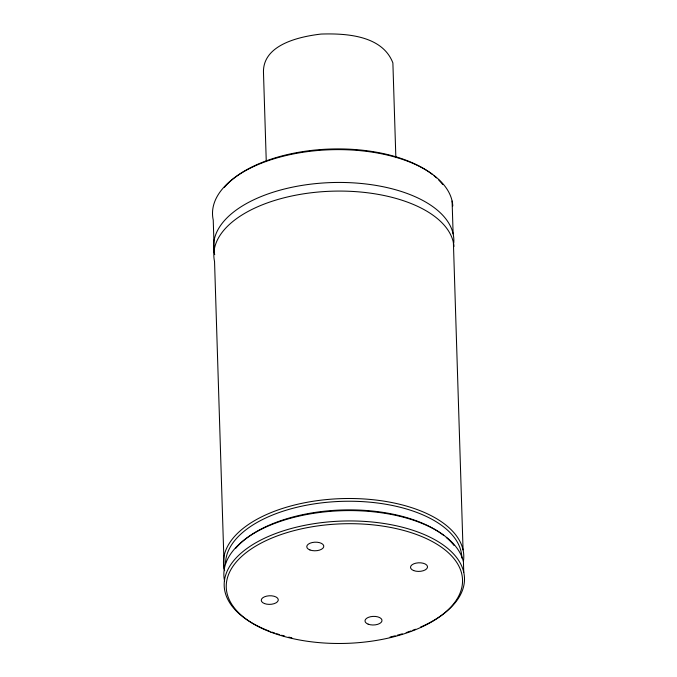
<?xml version="1.0" encoding="UTF-8"?>
<svg xmlns="http://www.w3.org/2000/svg" width="677" height="677" viewBox="0 0 677 677"><rect width="100%" height="100%" fill="white"/><g stroke="black" fill="none" stroke-linecap="round" stroke-linejoin="round"><path stroke-width="1.02" d="M452.092 201.052L453.125 233.87M453.395 242.501L463.06 549.927M463.762 572.378L463.44 562.012A120.201 60.828 -1.8 0 0 330.799 511.321A120.201 60.828 -1.8 0 0 224.578 580.976M395.859 157.648L392.88 62.91C382.361 35.424 346.226 33.241 321.076 34.062C299.293 36.609 262.075 44.699 263.497 73.184L266.273 161.608M214.27 252.826L213.238 220.017A120.201 60.828 -1.8 0 1 324.334 150.023A120.201 60.828 -1.8 0 1 452.778 205.986M224.197 568.883L214.541 261.466A120.201 60.828 -1.8 0 1 324.655 191.54A120.201 60.828 -1.8 0 1 454.005 246.445M224.409 187.292A118.196 59.813 -1.8 0 1 323.657 149.355A118.196 59.813 -1.8 0 1 432.4 174.429M434.109 175.8A118.196 59.813 -1.8 0 1 436.53 177.907M438.781 180.065A118.196 59.813 -1.8 0 1 442.69 184.491M214.727 254.662A120.201 60.828 -1.8 0 1 327.482 182.731A120.201 60.828 -1.8 0 1 453.768 242.806M224.662 570.719A120.201 60.828 -1.8 0 1 339.389 498.695A120.201 60.828 -1.8 0 1 463.491 560.861M269.226 631.108A120.201 60.828 -1.8 0 1 256.024 542.658A120.201 60.828 -1.8 0 1 431.782 538.08A120.201 60.828 -1.8 0 1 420.434 627.173M415.492 629.229A120.201 60.828 -1.8 0 1 412.767 630.279M410.914 630.956A120.201 60.828 -1.8 0 1 406.158 632.589M402.24 633.824A120.201 60.828 -1.8 0 1 397.23 635.254M395.199 635.796A120.201 60.828 -1.8 0 1 390.07 637.057M291.855 637.827A120.201 60.828 -1.8 0 1 288.74 637.099M284.636 636.058A120.201 60.828 -1.8 0 1 281.607 635.221M279.626 634.637A120.201 60.828 -1.8 0 1 276.69 633.731M274.777 633.097A120.201 60.828 -1.8 0 1 271.959 632.123M235.757 548.26A118.196 59.813 -1.8 0 1 335.005 510.314A118.196 59.813 -1.8 0 1 443.74 535.397M446.278 537.453A118.196 59.813 -1.8 0 1 454.03 545.45M225.534 563.179A118.196 59.813 -1.8 0 1 344.06 501.293A118.196 59.813 -1.8 0 1 461.841 558.034M270.529 632.013A118.196 59.813 -1.8 0 0 461.189 589.895A118.196 59.813 -1.8 0 0 301.451 528.847A118.196 59.813 -1.8 0 0 270.529 632.013M309.956 549.969A8.513 4.307 -1.8 0 0 323.691 546.931A8.513 4.307 -1.8 0 0 312.19 542.539A8.513 4.307 -1.8 0 0 309.956 549.969M413.698 570.584A8.513 4.307 -1.8 0 0 427.432 567.554A8.513 4.307 -1.8 0 0 415.923 563.154A8.513 4.307 -1.8 0 0 413.698 570.584M368.178 624.177A8.513 4.307 -1.8 0 0 381.913 621.147A8.513 4.307 -1.8 0 0 370.404 616.747A8.513 4.307 -1.8 0 0 368.178 624.177M264.453 603.554A8.513 4.307 -1.8 0 0 278.188 600.524A8.513 4.307 -1.8 0 0 266.679 596.124A8.513 4.307 -1.8 0 0 264.453 603.554"/></g></svg>
